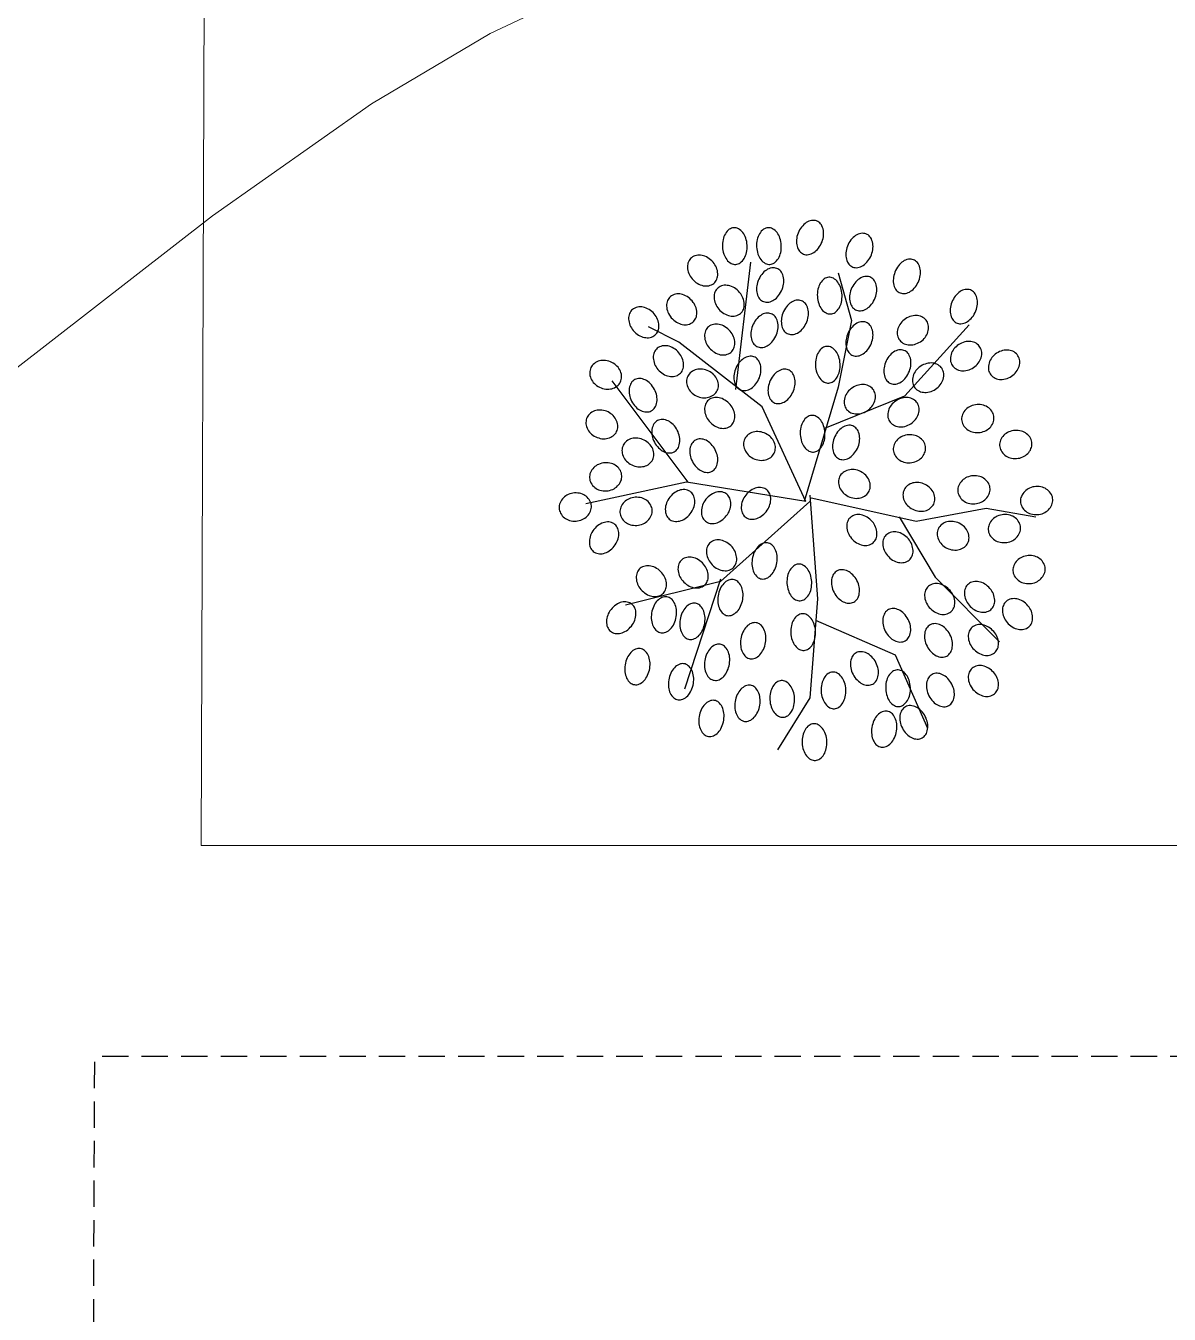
# Model space of a CAD drawing. Header units: inches. Extents: x 203 to 1065, y -1127 to 921.
# Drawn here: x 907.2 to 918.04, y 339.08 to 351.3 of the extents above; entities that cross this region are included whole.
import ezdxf

# ---------------------------------------------------------------- set-up
doc = ezdxf.new("R2010")
doc.units = ezdxf.units.IN
doc.header["$MEASUREMENT"] = 0
doc.linetypes.add('DASHED2', pattern=[0.375, 0.25, -0.125])
doc.layers.add('CURVAS', color=32, linetype='Continuous')
doc.layers.add('Vegetación', color=102, linetype='Continuous')
doc.layers.add('Limite terrenos', color=2, linetype='DASHED2', transparency=0.4)

# ---------------------------------------------------------------- blocks, each defined once
blk = doc.blocks.new('RB31')
for points in [[(-0.0332, 0.4465, 0.124565), (-0.0243, 0.4435, 0.105746), (-0.0134, 0.445, 0.086824), (-0.0035, 0.4507, 0.076963), (0.0051, 0.4604, 0.076963), (0.0103, 0.4721, 0.086824), (0.0113, 0.4835, 0.105746), (0.0081, 0.4941, 0.124565), (0.0016, 0.5009, 0.124565), (-0.0073, 0.5039, 0.105746), (-0.0182, 0.5024, 0.086824), (-0.0281, 0.4967, 0.076963), (-0.0366, 0.4871, 0.076963), (-0.0419, 0.4753, 0.086824), (-0.0429, 0.4639, 0.105746), (-0.0397, 0.4534, 0.124565)], [(-0.1644, 0.4265, 0.124565), (-0.1555, 0.4293, 0.105746), (-0.1475, 0.437, 0.086824), (-0.1428, 0.4474, 0.076963), (-0.1416, 0.4602, 0.076963), (-0.1443, 0.4728, 0.086824), (-0.1502, 0.4826, 0.105746), (-0.159, 0.4892, 0.124565), (-0.1682, 0.491, 0.124565), (-0.1772, 0.4882, 0.105746), (-0.1851, 0.4805, 0.086824), (-0.1898, 0.4701, 0.076963), (-0.191, 0.4573, 0.076963), (-0.1883, 0.4447, 0.086824), (-0.1825, 0.4349, 0.105746), (-0.1737, 0.4282, 0.124565)], [(-0.0961, 0.4265, 0.124565), (-0.0871, 0.4293, 0.105746), (-0.0792, 0.437, 0.086824), (-0.0745, 0.4474, 0.076963), (-0.0733, 0.4602, 0.076963), (-0.076, 0.4728, 0.086824), (-0.0818, 0.4826, 0.105746), (-0.0906, 0.4892, 0.124565), (-0.0999, 0.491, 0.124565), (-0.1088, 0.4882, 0.105746), (-0.1168, 0.4805, 0.086824), (-0.1215, 0.4701, 0.076963), (-0.1227, 0.4573, 0.076963), (-0.12, 0.4447, 0.086824), (-0.1141, 0.4349, 0.105746), (-0.1053, 0.4282, 0.124565)], [(0.0655, 0.4237, 0.124565), (0.0744, 0.4207, 0.105746), (0.0853, 0.4222, 0.086824), (0.0952, 0.4279, 0.076963), (0.1038, 0.4376, 0.076963), (0.109, 0.4494, 0.086824), (0.11, 0.4607, 0.105746), (0.1068, 0.4713, 0.124565), (0.1003, 0.4782, 0.124565), (0.0914, 0.4811, 0.105746), (0.0805, 0.4796, 0.086824), (0.0706, 0.4739, 0.076963), (0.0621, 0.4643, 0.076963), (0.0569, 0.4525, 0.086824), (0.0558, 0.4411, 0.105746), (0.059, 0.4306, 0.124565)], [(-0.2034, 0.3982, 0.124565), (-0.2004, 0.4072, 0.105746), (-0.2019, 0.4181, 0.086824), (-0.2076, 0.428, 0.076963), (-0.2173, 0.4365, 0.076963), (-0.229, 0.4417, 0.086824), (-0.2404, 0.4427, 0.105746), (-0.251, 0.4395, 0.124565), (-0.2578, 0.4331, 0.124565), (-0.2608, 0.4242, 0.105746), (-0.2593, 0.4132, 0.086824), (-0.2536, 0.4033, 0.076963), (-0.244, 0.3948, 0.076963), (-0.2322, 0.3896, 0.086824), (-0.2208, 0.3886, 0.105746), (-0.2103, 0.3918, 0.124565)], [(0.1604, 0.3781, 0.124565), (0.1693, 0.3752, 0.105746), (0.1802, 0.3767, 0.086824), (0.1901, 0.3824, 0.076963), (0.1987, 0.392, 0.076963), (0.2039, 0.4038, 0.086824), (0.2049, 0.4152, 0.105746), (0.2017, 0.4257, 0.124565), (0.1952, 0.4326, 0.124565), (0.1863, 0.4356, 0.105746), (0.1754, 0.4341, 0.086824), (0.1655, 0.4284, 0.076963), (0.157, 0.4187, 0.076963), (0.1518, 0.4069, 0.086824), (0.1507, 0.3956, 0.105746), (0.1539, 0.385, 0.124565)], [(-0.1129, 0.3629, 0.124565), (-0.104, 0.36, 0.105746), (-0.0931, 0.3615, 0.086824), (-0.0832, 0.3672, 0.076963), (-0.0747, 0.3768, 0.076963), (-0.0695, 0.3886, 0.086824), (-0.0684, 0.4, 0.105746), (-0.0717, 0.4105, 0.124565), (-0.0781, 0.4174, 0.124565), (-0.087, 0.4204, 0.105746), (-0.0979, 0.4189, 0.086824), (-0.1079, 0.4132, 0.076963), (-0.1164, 0.4035, 0.076963), (-0.1216, 0.3917, 0.086824), (-0.1226, 0.3804, 0.105746), (-0.1194, 0.3698, 0.124565)], [(-0.1503, 0.3451, 0.124565), (-0.1473, 0.354, 0.105746), (-0.1488, 0.3649, 0.086824), (-0.1545, 0.3748, 0.076963), (-0.1641, 0.3833, 0.076963), (-0.1759, 0.3885, 0.086824), (-0.1873, 0.3896, 0.105746), (-0.1978, 0.3864, 0.124565), (-0.2047, 0.3799, 0.124565), (-0.2077, 0.371, 0.105746), (-0.2062, 0.3601, 0.086824), (-0.2005, 0.3502, 0.076963), (-0.1908, 0.3416, 0.076963), (-0.1791, 0.3364, 0.086824), (-0.1677, 0.3354, 0.105746), (-0.1571, 0.3386, 0.124565)], [(0.0254, 0.3391, 0.124565), (0.0344, 0.342, 0.105746), (0.0423, 0.3496, 0.086824), (0.047, 0.36, 0.076963), (0.0482, 0.3728, 0.076963), (0.0455, 0.3854, 0.086824), (0.0396, 0.3952, 0.105746), (0.0308, 0.4019, 0.124565), (0.0216, 0.4037, 0.124565), (0.0126, 0.4008, 0.105746), (0.0047, 0.3932, 0.086824), (0, 0.3827, 0.076963), (-0.0012, 0.3699, 0.076963), (0.0015, 0.3573, 0.086824), (0.0074, 0.3475, 0.105746), (0.0162, 0.3409, 0.124565)], [(0.0731, 0.3478, 0.124565), (0.082, 0.3448, 0.105746), (0.0929, 0.3463, 0.086824), (0.1028, 0.352, 0.076963), (0.1113, 0.3616, 0.076963), (0.1166, 0.3734, 0.086824), (0.1176, 0.3848, 0.105746), (0.1144, 0.3953, 0.124565), (0.1079, 0.4022, 0.124565), (0.099, 0.4052, 0.105746), (0.0881, 0.4037, 0.086824), (0.0782, 0.398, 0.076963), (0.0696, 0.3883, 0.076963), (0.0644, 0.3766, 0.086824), (0.0634, 0.3652, 0.105746), (0.0666, 0.3546, 0.124565)], [(-0.2452, 0.3299, 0.124565), (-0.2422, 0.3388, 0.105746), (-0.2437, 0.3497, 0.086824), (-0.2494, 0.3596, 0.076963), (-0.259, 0.3682, 0.076963), (-0.2708, 0.3734, 0.086824), (-0.2822, 0.3744, 0.105746), (-0.2927, 0.3712, 0.124565), (-0.2996, 0.3647, 0.124565), (-0.3026, 0.3558, 0.105746), (-0.3011, 0.3449, 0.086824), (-0.2954, 0.335, 0.076963), (-0.2857, 0.3264, 0.076963), (-0.274, 0.3212, 0.086824), (-0.2626, 0.3202, 0.105746), (-0.252, 0.3234, 0.124565)], [(-0.0636, 0.306, 0.124565), (-0.0547, 0.303, 0.105746), (-0.0437, 0.3045, 0.086824), (-0.0338, 0.3102, 0.076963), (-0.0253, 0.3198, 0.076963), (-0.0201, 0.3316, 0.086824), (-0.0191, 0.343, 0.105746), (-0.0223, 0.3536, 0.124565), (-0.0287, 0.3604, 0.124565), (-0.0377, 0.3634, 0.105746), (-0.0486, 0.3619, 0.086824), (-0.0585, 0.3562, 0.076963), (-0.067, 0.3465, 0.076963), (-0.0722, 0.3348, 0.086824), (-0.0732, 0.3234, 0.105746), (-0.07, 0.3128, 0.124565)], [(0.2743, 0.325, 0.124565), (0.2832, 0.322, 0.105746), (0.2941, 0.3235, 0.086824), (0.304, 0.3292, 0.076963), (0.3126, 0.3388, 0.076963), (0.3178, 0.3506, 0.086824), (0.3188, 0.362, 0.105746), (0.3156, 0.3725, 0.124565), (0.3091, 0.3794, 0.124565), (0.3002, 0.3824, 0.105746), (0.2893, 0.3809, 0.086824), (0.2794, 0.3752, 0.076963), (0.2708, 0.3655, 0.076963), (0.2656, 0.3538, 0.086824), (0.2646, 0.3424, 0.105746), (0.2678, 0.3318, 0.124565)], [(-0.3211, 0.3071, 0.124565), (-0.3181, 0.316, 0.105746), (-0.3196, 0.3269, 0.086824), (-0.3253, 0.3368, 0.076963), (-0.335, 0.3454, 0.076963), (-0.3467, 0.3506, 0.086824), (-0.3581, 0.3516, 0.105746), (-0.3687, 0.3484, 0.124565), (-0.3755, 0.3419, 0.124565), (-0.3785, 0.333, 0.105746), (-0.377, 0.3221, 0.086824), (-0.3713, 0.3122, 0.076963), (-0.3617, 0.3037, 0.076963), (-0.3499, 0.2985, 0.086824), (-0.3385, 0.2974, 0.105746), (-0.3279, 0.3006, 0.124565)], [(-0.1243, 0.2832, 0.124565), (-0.1154, 0.2802, 0.105746), (-0.1045, 0.2817, 0.086824), (-0.0946, 0.2874, 0.076963), (-0.0861, 0.2971, 0.076963), (-0.0809, 0.3088, 0.086824), (-0.0798, 0.3202, 0.105746), (-0.083, 0.3308, 0.124565), (-0.0895, 0.3376, 0.124565), (-0.0984, 0.3406, 0.105746), (-0.1093, 0.3391, 0.086824), (-0.1192, 0.3334, 0.076963), (-0.1278, 0.3238, 0.076963), (-0.133, 0.312, 0.086824), (-0.134, 0.3006, 0.105746), (-0.1308, 0.29, 0.124565)], [(-0.1692, 0.2767, 0.124565), (-0.1663, 0.2856, 0.105746), (-0.1678, 0.2965, 0.086824), (-0.1735, 0.3065, 0.076963), (-0.1831, 0.315, 0.076963), (-0.1949, 0.3202, 0.086824), (-0.2063, 0.3212, 0.105746), (-0.2168, 0.318, 0.124565), (-0.2237, 0.3116, 0.124565), (-0.2267, 0.3026, 0.105746), (-0.2251, 0.2917, 0.086824), (-0.2195, 0.2818, 0.076963), (-0.2098, 0.2733, 0.076963), (-0.198, 0.2681, 0.086824), (-0.1867, 0.2671, 0.105746), (-0.1761, 0.2703, 0.124565)], [(0.0655, 0.268, 0.124565), (0.0744, 0.265, 0.105746), (0.0853, 0.2665, 0.086824), (0.0952, 0.2722, 0.076963), (0.1038, 0.2819, 0.076963), (0.109, 0.2936, 0.086824), (0.11, 0.305, 0.105746), (0.1068, 0.3156, 0.124565), (0.1003, 0.3224, 0.124565), (0.0914, 0.3254, 0.105746), (0.0805, 0.3239, 0.086824), (0.0706, 0.3182, 0.076963), (0.0621, 0.3086, 0.076963), (0.0569, 0.2968, 0.086824), (0.0558, 0.2854, 0.105746), (0.059, 0.2749, 0.124565)], [(0.1598, 0.2988, 0.124565), (0.1653, 0.2911, 0.105746), (0.175, 0.2859, 0.086824), (0.1864, 0.2847, 0.076963), (0.1989, 0.2875, 0.076963), (0.2101, 0.2939, 0.086824), (0.2176, 0.3026, 0.105746), (0.2212, 0.313, 0.124565), (0.22, 0.3223, 0.124565), (0.2146, 0.33, 0.105746), (0.2048, 0.3352, 0.086824), (0.1935, 0.3364, 0.076963), (0.1809, 0.3336, 0.076963), (0.1698, 0.3271, 0.086824), (0.1623, 0.3185, 0.105746), (0.1586, 0.3081, 0.124565)], [(-0.2717, 0.2387, 0.124565), (-0.2688, 0.2476, 0.105746), (-0.2703, 0.2586, 0.086824), (-0.276, 0.2685, 0.076963), (-0.2856, 0.277, 0.076963), (-0.2974, 0.2822, 0.086824), (-0.3088, 0.2832, 0.105746), (-0.3193, 0.28, 0.124565), (-0.3262, 0.2736, 0.124565), (-0.3292, 0.2647, 0.105746), (-0.3276, 0.2537, 0.086824), (-0.322, 0.2438, 0.076963), (-0.3123, 0.2353, 0.076963), (-0.3005, 0.2301, 0.086824), (-0.2891, 0.2291, 0.105746), (-0.2786, 0.2323, 0.124565)], [(0.0216, 0.2176, 0.124565), (0.0306, 0.2204, 0.105746), (0.0385, 0.2281, 0.086824), (0.0432, 0.2385, 0.076963), (0.0444, 0.2513, 0.076963), (0.0417, 0.2639, 0.086824), (0.0358, 0.2737, 0.105746), (0.027, 0.2803, 0.124565), (0.0178, 0.2821, 0.124565), (0.0088, 0.2793, 0.105746), (0.0009, 0.2716, 0.086824), (-0.0038, 0.2612, 0.076963), (-0.005, 0.2484, 0.076963), (-0.0023, 0.2358, 0.086824), (0.0036, 0.226, 0.105746), (0.0124, 0.2193, 0.124565)], [(0.1414, 0.2186, 0.124565), (0.1503, 0.2156, 0.105746), (0.1612, 0.2171, 0.086824), (0.1712, 0.2228, 0.076963), (0.1797, 0.2325, 0.076963), (0.1849, 0.2443, 0.086824), (0.1859, 0.2556, 0.105746), (0.1827, 0.2662, 0.124565), (0.1763, 0.2731, 0.124565), (0.1673, 0.276, 0.105746), (0.1564, 0.2745, 0.086824), (0.1465, 0.2688, 0.076963), (0.138, 0.2592, 0.076963), (0.1328, 0.2474, 0.086824), (0.1318, 0.236, 0.105746), (0.135, 0.2255, 0.124565)], [(0.2661, 0.2532, 0.124565), (0.2716, 0.2455, 0.105746), (0.2813, 0.2403, 0.086824), (0.2927, 0.2391, 0.076963), (0.3052, 0.2419, 0.076963), (0.3164, 0.2484, 0.086824), (0.3239, 0.257, 0.105746), (0.3275, 0.2674, 0.124565), (0.3263, 0.2767, 0.124565), (0.3208, 0.2844, 0.105746), (0.3111, 0.2896, 0.086824), (0.2998, 0.2908, 0.076963), (0.2872, 0.288, 0.076963), (0.2761, 0.2815, 0.086824), (0.2686, 0.2729, 0.105746), (0.2649, 0.2625, 0.124565)], [(0.342, 0.238, 0.124565), (0.3475, 0.2303, 0.105746), (0.3572, 0.2251, 0.086824), (0.3686, 0.2239, 0.076963), (0.3812, 0.2267, 0.076963), (0.3923, 0.2332, 0.086824), (0.3998, 0.2418, 0.105746), (0.4034, 0.2522, 0.124565), (0.4022, 0.2615, 0.124565), (0.3968, 0.2692, 0.105746), (0.387, 0.2744, 0.086824), (0.3757, 0.2756, 0.076963), (0.3631, 0.2728, 0.076963), (0.352, 0.2663, 0.086824), (0.3445, 0.2577, 0.105746), (0.3409, 0.2473, 0.124565)], [(-0.3932, 0.2239, 0.124565), (-0.3931, 0.2333, 0.105746), (-0.3979, 0.2432, 0.086824), (-0.4064, 0.2509, 0.076963), (-0.4182, 0.256, 0.076963), (-0.431, 0.2573, 0.086824), (-0.4422, 0.2548, 0.105746), (-0.4512, 0.2485, 0.124565), (-0.4557, 0.2402, 0.124565), (-0.4558, 0.2308, 0.105746), (-0.451, 0.2209, 0.086824), (-0.4425, 0.2132, 0.076963), (-0.4307, 0.2081, 0.076963), (-0.4179, 0.2068, 0.086824), (-0.4068, 0.2094, 0.105746), (-0.3977, 0.2157, 0.124565)], [(-0.1585, 0.2072, 0.124565), (-0.1496, 0.2043, 0.105746), (-0.1387, 0.2058, 0.086824), (-0.1287, 0.2114, 0.076963), (-0.1202, 0.2211, 0.076963), (-0.115, 0.2329, 0.086824), (-0.114, 0.2443, 0.105746), (-0.1172, 0.2548, 0.124565), (-0.1236, 0.2617, 0.124565), (-0.1326, 0.2646, 0.105746), (-0.1435, 0.2631, 0.086824), (-0.1534, 0.2574, 0.076963), (-0.1619, 0.2478, 0.076963), (-0.1671, 0.236, 0.086824), (-0.1681, 0.2246, 0.105746), (-0.1649, 0.2141, 0.124565)], [(0.1902, 0.2152, 0.124565), (0.1957, 0.2075, 0.105746), (0.2054, 0.2023, 0.086824), (0.2167, 0.2011, 0.076963), (0.2293, 0.2039, 0.076963), (0.2404, 0.2104, 0.086824), (0.248, 0.219, 0.105746), (0.2516, 0.2294, 0.124565), (0.2504, 0.2387, 0.124565), (0.2449, 0.2464, 0.105746), (0.2352, 0.2516, 0.086824), (0.2238, 0.2528, 0.076963), (0.2113, 0.25, 0.076963), (0.2001, 0.2436, 0.086824), (0.1926, 0.2349, 0.105746), (0.189, 0.2245, 0.124565)], [(-0.1996, 0.2087, 0.124565), (-0.1995, 0.2181, 0.105746), (-0.2043, 0.228, 0.086824), (-0.2128, 0.2357, 0.076963), (-0.2246, 0.2408, 0.076963), (-0.2374, 0.2421, 0.086824), (-0.2485, 0.2396, 0.105746), (-0.2576, 0.2333, 0.124565), (-0.2621, 0.225, 0.124565), (-0.2622, 0.2156, 0.105746), (-0.2574, 0.2057, 0.086824), (-0.2489, 0.198, 0.076963), (-0.2371, 0.1929, 0.076963), (-0.2243, 0.1916, 0.086824), (-0.2132, 0.1942, 0.105746), (-0.2041, 0.2005, 0.124565)], [(-0.0902, 0.1844, 0.124565), (-0.0812, 0.1815, 0.105746), (-0.0703, 0.183, 0.086824), (-0.0604, 0.1887, 0.076963), (-0.0519, 0.1983, 0.076963), (-0.0467, 0.2101, 0.086824), (-0.0457, 0.2215, 0.105746), (-0.0489, 0.232, 0.124565), (-0.0553, 0.2389, 0.124565), (-0.0642, 0.2419, 0.105746), (-0.0752, 0.2403, 0.086824), (-0.0851, 0.2347, 0.076963), (-0.0936, 0.225, 0.076963), (-0.0988, 0.2132, 0.086824), (-0.0998, 0.2018, 0.105746), (-0.0966, 0.1913, 0.124565)], [(-0.3292, 0.171, 0.124565), (-0.3236, 0.1786, 0.105746), (-0.3217, 0.1895, 0.086824), (-0.324, 0.2007, 0.076963), (-0.3306, 0.2117, 0.076963), (-0.3402, 0.2203, 0.086824), (-0.3507, 0.2248, 0.105746), (-0.3617, 0.225, 0.124565), (-0.3702, 0.221, 0.124565), (-0.3758, 0.2135, 0.105746), (-0.3778, 0.2026, 0.086824), (-0.3754, 0.1914, 0.076963), (-0.3689, 0.1803, 0.076963), (-0.3593, 0.1717, 0.086824), (-0.3488, 0.1673, 0.105746), (-0.3377, 0.167, 0.124565)], [(0.0535, 0.1772, 0.124565), (0.059, 0.1696, 0.105746), (0.0687, 0.1644, 0.086824), (0.0801, 0.1631, 0.076963), (0.0926, 0.1659, 0.076963), (0.1038, 0.1724, 0.086824), (0.1113, 0.181, 0.105746), (0.1149, 0.1914, 0.124565), (0.1137, 0.2008, 0.124565), (0.1083, 0.2084, 0.105746), (0.0985, 0.2136, 0.086824), (0.0872, 0.2148, 0.076963), (0.0746, 0.212, 0.076963), (0.0635, 0.2056, 0.086824), (0.056, 0.197, 0.105746), (0.0524, 0.1865, 0.124565)], [(-0.1692, 0.1476, 0.124565), (-0.1663, 0.1565, 0.105746), (-0.1678, 0.1674, 0.086824), (-0.1735, 0.1773, 0.076963), (-0.1831, 0.1858, 0.076963), (-0.1949, 0.191, 0.086824), (-0.2063, 0.1921, 0.105746), (-0.2168, 0.1889, 0.124565), (-0.2237, 0.1824, 0.124565), (-0.2267, 0.1735, 0.105746), (-0.2251, 0.1626, 0.086824), (-0.2195, 0.1527, 0.076963), (-0.2098, 0.1441, 0.076963), (-0.198, 0.1389, 0.086824), (-0.1867, 0.1379, 0.105746), (-0.1761, 0.1411, 0.124565)], [(0.1408, 0.1544, 0.124565), (0.1463, 0.1468, 0.105746), (0.156, 0.1416, 0.086824), (0.1674, 0.1403, 0.076963), (0.18, 0.1431, 0.076963), (0.1911, 0.1496, 0.086824), (0.1986, 0.1582, 0.105746), (0.2022, 0.1686, 0.124565), (0.201, 0.178, 0.124565), (0.1956, 0.1856, 0.105746), (0.1858, 0.1908, 0.086824), (0.1745, 0.1921, 0.076963), (0.1619, 0.1893, 0.076963), (0.1508, 0.1828, 0.086824), (0.1433, 0.1742, 0.105746), (0.1397, 0.1638, 0.124565)], [(-0.4008, 0.1365, 0.124565), (-0.4007, 0.146, 0.105746), (-0.4055, 0.1559, 0.086824), (-0.414, 0.1636, 0.076963), (-0.4258, 0.1687, 0.076963), (-0.4386, 0.17, 0.086824), (-0.4497, 0.1674, 0.105746), (-0.4588, 0.1611, 0.124565), (-0.4633, 0.1529, 0.124565), (-0.4634, 0.1435, 0.105746), (-0.4586, 0.1335, 0.086824), (-0.4501, 0.1259, 0.076963), (-0.4383, 0.1208, 0.076963), (-0.4255, 0.1194, 0.086824), (-0.4144, 0.122, 0.105746), (-0.4053, 0.1283, 0.124565)], [(-0.0088, 0.096, 0.124565), (0.0002, 0.0989, 0.105746), (0.0081, 0.1065, 0.086824), (0.0128, 0.1169, 0.076963), (0.014, 0.1298, 0.076963), (0.0113, 0.1423, 0.086824), (0.0055, 0.1522, 0.105746), (-0.0033, 0.1588, 0.124565), (-0.0126, 0.1606, 0.124565), (-0.0215, 0.1577, 0.105746), (-0.0295, 0.1501, 0.086824), (-0.0342, 0.1397, 0.076963), (-0.0354, 0.1269, 0.076963), (-0.0327, 0.1143, 0.086824), (-0.0268, 0.1045, 0.105746), (-0.018, 0.0978, 0.124565)], [(0.2873, 0.1531, 0.124565), (0.2902, 0.1441, 0.105746), (0.2978, 0.1362, 0.086824), (0.3082, 0.1315, 0.076963), (0.3211, 0.1303, 0.076963), (0.3336, 0.133, 0.086824), (0.3435, 0.1388, 0.105746), (0.3501, 0.1476, 0.124565), (0.3519, 0.1569, 0.124565), (0.349, 0.1658, 0.105746), (0.3414, 0.1738, 0.086824), (0.331, 0.1785, 0.076963), (0.3182, 0.1797, 0.076963), (0.3056, 0.177, 0.086824), (0.2958, 0.1711, 0.105746), (0.2891, 0.1623, 0.124565)], [(-0.2837, 0.0989, 0.124565), (-0.2781, 0.1064, 0.105746), (-0.2761, 0.1173, 0.086824), (-0.2785, 0.1285, 0.076963), (-0.285, 0.1396, 0.076963), (-0.2946, 0.1482, 0.086824), (-0.3051, 0.1526, 0.105746), (-0.3162, 0.1529, 0.124565), (-0.3247, 0.1489, 0.124565), (-0.3303, 0.1413, 0.105746), (-0.3322, 0.1304, 0.086824), (-0.3299, 0.1192, 0.076963), (-0.3233, 0.1082, 0.076963), (-0.3137, 0.0996, 0.086824), (-0.3032, 0.0951, 0.105746), (-0.2922, 0.0949, 0.124565)], [(0.0389, 0.0857, 0.124565), (0.0478, 0.0827, 0.105746), (0.0588, 0.0842, 0.086824), (0.0687, 0.0899, 0.076963), (0.0772, 0.0996, 0.076963), (0.0824, 0.1113, 0.086824), (0.0834, 0.1227, 0.105746), (0.0802, 0.1333, 0.124565), (0.0738, 0.1401, 0.124565), (0.0648, 0.1431, 0.105746), (0.0539, 0.1416, 0.086824), (0.044, 0.1359, 0.076963), (0.0355, 0.1263, 0.076963), (0.0303, 0.1145, 0.086824), (0.0293, 0.1031, 0.105746), (0.0325, 0.0925, 0.124565)], [(-0.3287, 0.0872, 0.124565), (-0.3286, 0.0966, 0.105746), (-0.3334, 0.1065, 0.086824), (-0.3419, 0.1142, 0.076963), (-0.3537, 0.1193, 0.076963), (-0.3665, 0.1206, 0.086824), (-0.3776, 0.1181, 0.105746), (-0.3867, 0.1117, 0.124565), (-0.3912, 0.1035, 0.124565), (-0.3913, 0.0941, 0.105746), (-0.3865, 0.0842, 0.086824), (-0.378, 0.0765, 0.076963), (-0.3662, 0.0714, 0.076963), (-0.3534, 0.0701, 0.086824), (-0.3422, 0.0726, 0.105746), (-0.3332, 0.0789, 0.124565)], [(-0.2077, 0.0647, 0.124565), (-0.2022, 0.0723, 0.105746), (-0.2002, 0.0831, 0.086824), (-0.2026, 0.0943, 0.076963), (-0.2091, 0.1054, 0.076963), (-0.2187, 0.114, 0.086824), (-0.2292, 0.1185, 0.105746), (-0.2402, 0.1187, 0.124565), (-0.2487, 0.1147, 0.124565), (-0.2543, 0.1071, 0.105746), (-0.2563, 0.0962, 0.086824), (-0.2539, 0.0851, 0.076963), (-0.2474, 0.074, 0.076963), (-0.2378, 0.0654, 0.086824), (-0.2273, 0.0609, 0.105746), (-0.2163, 0.0607, 0.124565)], [(-0.0857, 0.0986, 0.124565), (-0.0856, 0.108, 0.105746), (-0.0904, 0.1179, 0.086824), (-0.0989, 0.1256, 0.076963), (-0.1107, 0.1307, 0.076963), (-0.1235, 0.132, 0.086824), (-0.1347, 0.1294, 0.105746), (-0.1437, 0.1231, 0.124565), (-0.1482, 0.1149, 0.124565), (-0.1483, 0.1055, 0.105746), (-0.1435, 0.0956, 0.086824), (-0.135, 0.0879, 0.076963), (-0.1232, 0.0828, 0.076963), (-0.1104, 0.0815, 0.086824), (-0.0993, 0.084, 0.105746), (-0.0902, 0.0903, 0.124565)], [(0.1507, 0.0999, 0.124565), (0.1535, 0.0909, 0.105746), (0.1612, 0.083, 0.086824), (0.1716, 0.0783, 0.076963), (0.1844, 0.0771, 0.076963), (0.197, 0.0798, 0.086824), (0.2068, 0.0857, 0.105746), (0.2134, 0.0945, 0.124565), (0.2152, 0.1037, 0.124565), (0.2124, 0.1127, 0.105746), (0.2047, 0.1206, 0.086824), (0.1943, 0.1253, 0.076963), (0.1815, 0.1265, 0.076963), (0.1689, 0.1238, 0.086824), (0.1591, 0.1179, 0.105746), (0.1524, 0.1091, 0.124565)], [(0.3633, 0.1075, 0.124565), (0.3661, 0.0985, 0.105746), (0.3737, 0.0906, 0.086824), (0.3842, 0.0859, 0.076963), (0.397, 0.0847, 0.076963), (0.4096, 0.0874, 0.086824), (0.4194, 0.0933, 0.105746), (0.426, 0.1021, 0.124565), (0.4278, 0.1113, 0.124565), (0.425, 0.1203, 0.105746), (0.4173, 0.1282, 0.086824), (0.4069, 0.1329, 0.076963), (0.3941, 0.1341, 0.076963), (0.3815, 0.1314, 0.086824), (0.3717, 0.1255, 0.105746), (0.365, 0.1167, 0.124565)], [(-0.3922, 0.0543, 0.124565), (-0.395, 0.0633, 0.105746), (-0.4027, 0.0712, 0.086824), (-0.4131, 0.0759, 0.076963), (-0.4259, 0.0771, 0.076963), (-0.4385, 0.0744, 0.086824), (-0.4483, 0.0686, 0.105746), (-0.455, 0.0598, 0.124565), (-0.4567, 0.0505, 0.124565), (-0.4539, 0.0416, 0.105746), (-0.4462, 0.0336, 0.086824), (-0.4358, 0.0289, 0.076963), (-0.423, 0.0277, 0.076963), (-0.4104, 0.0304, 0.086824), (-0.4006, 0.0363, 0.105746), (-0.394, 0.0451, 0.124565)], [(0.0416, 0.0481, 0.124565), (0.0415, 0.0387, 0.105746), (0.0463, 0.0287, 0.086824), (0.0548, 0.0211, 0.076963), (0.0666, 0.0159, 0.076963), (0.0794, 0.0146, 0.086824), (0.0906, 0.0172, 0.105746), (0.0996, 0.0235, 0.124565), (0.1041, 0.0317, 0.124565), (0.1042, 0.0411, 0.105746), (0.0994, 0.0511, 0.086824), (0.0909, 0.0587, 0.076963), (0.0791, 0.0639, 0.076963), (0.0663, 0.0652, 0.086824), (0.0552, 0.0626, 0.105746), (0.0461, 0.0563, 0.124565)], [(0.2797, 0.0277, 0.124565), (0.2826, 0.0188, 0.105746), (0.2902, 0.0108, 0.086824), (0.3007, 0.0061, 0.076963), (0.3135, 0.0049, 0.076963), (0.3261, 0.0076, 0.086824), (0.3359, 0.0135, 0.105746), (0.3425, 0.0223, 0.124565), (0.3443, 0.0315, 0.124565), (0.3414, 0.0405, 0.105746), (0.3338, 0.0485, 0.086824), (0.3234, 0.0531, 0.076963), (0.3106, 0.0544, 0.076963), (0.298, 0.0516, 0.086824), (0.2882, 0.0458, 0.105746), (0.2815, 0.037, 0.124565)], [(-0.4529, 0.0012, 0.124565), (-0.4558, 0.0101, 0.105746), (-0.4634, 0.0181, 0.086824), (-0.4738, 0.0228, 0.076963), (-0.4866, 0.024, 0.076963), (-0.4992, 0.0213, 0.086824), (-0.509, 0.0154, 0.105746), (-0.5157, 0.0066, 0.124565), (-0.5175, -0.0026, 0.124565), (-0.5146, -0.0116, 0.105746), (-0.507, -0.0196, 0.086824), (-0.4966, -0.0242, 0.076963), (-0.4837, -0.0255, 0.076963), (-0.4712, -0.0228, 0.086824), (-0.4613, -0.0169, 0.105746), (-0.4547, -0.0081, 0.124565)], [(-0.2507, 0.0224, 0.124565), (-0.2583, 0.028, 0.105746), (-0.2692, 0.0299, 0.086824), (-0.2804, 0.0276, 0.076963), (-0.2914, 0.0211, 0.076963), (-0.3, 0.0115, 0.086824), (-0.3045, 0.0009, 0.105746), (-0.3047, -0.0101, 0.124565), (-0.3007, -0.0186, 0.124565), (-0.2932, -0.0242, 0.105746), (-0.2823, -0.0261, 0.086824), (-0.2711, -0.0238, 0.076963), (-0.26, -0.0172, 0.076963), (-0.2514, -0.0076, 0.086824), (-0.247, 0.0029, 0.105746), (-0.2467, 0.0139, 0.124565)], [(-0.1786, 0.0186, 0.124565), (-0.1862, 0.0242, 0.105746), (-0.197, 0.0261, 0.086824), (-0.2082, 0.0238, 0.076963), (-0.2193, 0.0173, 0.076963), (-0.2279, 0.0077, 0.086824), (-0.2324, -0.0028, 0.105746), (-0.2326, -0.0139, 0.124565), (-0.2286, -0.0224, 0.124565), (-0.221, -0.028, 0.105746), (-0.2102, -0.0299, 0.086824), (-0.199, -0.0276, 0.076963), (-0.1879, -0.021, 0.076963), (-0.1793, -0.0114, 0.086824), (-0.1748, -0.0009, 0.105746), (-0.1746, 0.0101, 0.124565)], [(-0.0989, 0.0262, 0.124565), (-0.1065, 0.0318, 0.105746), (-0.1173, 0.0337, 0.086824), (-0.1285, 0.0314, 0.076963), (-0.1396, 0.0249, 0.076963), (-0.1482, 0.0153, 0.086824), (-0.1527, 0.0047, 0.105746), (-0.1529, -0.0063, 0.124565), (-0.1489, -0.0148, 0.124565), (-0.1413, -0.0204, 0.105746), (-0.1305, -0.0223, 0.086824), (-0.1193, -0.02, 0.076963), (-0.1082, -0.0134, 0.076963), (-0.0996, -0.0038, 0.086824), (-0.0951, 0.0067, 0.105746), (-0.0949, 0.0177, 0.124565)], [(0.1707, 0.0253, 0.124565), (0.1706, 0.0159, 0.105746), (0.1754, 0.0059, 0.086824), (0.1839, -0.0017, 0.076963), (0.1957, -0.0068, 0.076963), (0.2085, -0.0082, 0.086824), (0.2196, -0.0056, 0.105746), (0.2287, 0.0007, 0.124565), (0.2332, 0.0089, 0.124565), (0.2333, 0.0184, 0.105746), (0.2285, 0.0283, 0.086824), (0.22, 0.0359, 0.076963), (0.2082, 0.0411, 0.076963), (0.1954, 0.0424, 0.086824), (0.1842, 0.0398, 0.105746), (0.1752, 0.0335, 0.124565)], [(0.405, 0.0087, 0.124565), (0.4079, -0.0002, 0.105746), (0.4155, -0.0082, 0.086824), (0.4259, -0.0129, 0.076963), (0.4387, -0.0141, 0.076963), (0.4513, -0.0114, 0.086824), (0.4611, -0.0055, 0.105746), (0.4678, 0.0033, 0.124565), (0.4696, 0.0125, 0.124565), (0.4667, 0.0215, 0.105746), (0.4591, 0.0295, 0.086824), (0.4487, 0.0341, 0.076963), (0.4358, 0.0354, 0.076963), (0.4233, 0.0327, 0.086824), (0.4134, 0.0268, 0.105746), (0.4068, 0.018, 0.124565)], [(-0.3314, -0.0064, 0.124565), (-0.3343, 0.0025, 0.105746), (-0.3419, 0.0105, 0.086824), (-0.3524, 0.0152, 0.076963), (-0.3652, 0.0164, 0.076963), (-0.3778, 0.0137, 0.086824), (-0.3876, 0.0078, 0.105746), (-0.3942, -0.001, 0.124565), (-0.396, -0.0102, 0.124565), (-0.3931, -0.0192, 0.105746), (-0.3855, -0.0272, 0.086824), (-0.3751, -0.0318, 0.076963), (-0.3623, -0.0331, 0.076963), (-0.3497, -0.0303, 0.086824), (-0.3399, -0.0245, 0.105746), (-0.3332, -0.0157, 0.124565)], [(0.0606, -0.0237, 0.124565), (0.0576, -0.0326, 0.105746), (0.0591, -0.0436, 0.086824), (0.0648, -0.0535, 0.076963), (0.0745, -0.062, 0.076963), (0.0862, -0.0672, 0.086824), (0.0976, -0.0682, 0.105746), (0.1082, -0.065, 0.124565), (0.115, -0.0586, 0.124565), (0.118, -0.0497, 0.105746), (0.1165, -0.0387, 0.086824), (0.1108, -0.0288, 0.076963), (0.1012, -0.0203, 0.076963), (0.0894, -0.0151, 0.086824), (0.078, -0.0141, 0.105746), (0.0675, -0.0173, 0.124565)], [(0.3405, -0.0406, 0.124565), (0.3433, -0.0496, 0.105746), (0.351, -0.0575, 0.086824), (0.3614, -0.0622, 0.076963), (0.3742, -0.0634, 0.076963), (0.3868, -0.0607, 0.086824), (0.3966, -0.0549, 0.105746), (0.4033, -0.0461, 0.124565), (0.405, -0.0368, 0.124565), (0.4022, -0.0279, 0.105746), (0.3945, -0.0199, 0.086824), (0.3841, -0.0152, 0.076963), (0.3713, -0.014, 0.076963), (0.3587, -0.0167, 0.086824), (0.3489, -0.0226, 0.105746), (0.3423, -0.0314, 0.124565)], [(-0.4026, -0.0346, 0.124565), (-0.4102, -0.029, 0.105746), (-0.421, -0.027, 0.086824), (-0.4322, -0.0294, 0.076963), (-0.4433, -0.0359, 0.076963), (-0.4519, -0.0455, 0.086824), (-0.4564, -0.056, 0.105746), (-0.4566, -0.0671, 0.124565), (-0.4526, -0.0756, 0.124565), (-0.445, -0.0811, 0.105746), (-0.4342, -0.0831, 0.086824), (-0.423, -0.0807, 0.076963), (-0.4119, -0.0742, 0.076963), (-0.4033, -0.0646, 0.086824), (-0.3988, -0.0541, 0.105746), (-0.3986, -0.0431, 0.124565)], [(0.1327, -0.0541, 0.124565), (0.1297, -0.063, 0.105746), (0.1313, -0.074, 0.086824), (0.1369, -0.0839, 0.076963), (0.1466, -0.0924, 0.076963), (0.1584, -0.0976, 0.086824), (0.1698, -0.0986, 0.105746), (0.1803, -0.0954, 0.124565), (0.1872, -0.089, 0.124565), (0.1901, -0.08, 0.105746), (0.1886, -0.0691, 0.086824), (0.1829, -0.0592, 0.076963), (0.1733, -0.0507, 0.076963), (0.1615, -0.0455, 0.086824), (0.1501, -0.0445, 0.105746), (0.1396, -0.0477, 0.124565)], [(0.239, -0.0431, 0.124565), (0.2389, -0.0525, 0.105746), (0.2437, -0.0624, 0.086824), (0.2522, -0.0701, 0.076963), (0.264, -0.0752, 0.076963), (0.2768, -0.0765, 0.086824), (0.288, -0.074, 0.105746), (0.297, -0.0677, 0.124565), (0.3015, -0.0594, 0.124565), (0.3016, -0.05, 0.105746), (0.2968, -0.0401, 0.086824), (0.2883, -0.0324, 0.076963), (0.2765, -0.0273, 0.076963), (0.2637, -0.026, 0.086824), (0.2526, -0.0285, 0.105746), (0.2435, -0.0349, 0.124565)], [(-0.1654, -0.1031, 0.124565), (-0.1625, -0.0942, 0.105746), (-0.164, -0.0833, 0.086824), (-0.1697, -0.0734, 0.076963), (-0.1793, -0.0648, 0.076963), (-0.1911, -0.0596, 0.086824), (-0.2025, -0.0586, 0.105746), (-0.213, -0.0618, 0.124565), (-0.2199, -0.0683, 0.124565), (-0.2229, -0.0772, 0.105746), (-0.2214, -0.0881, 0.086824), (-0.2157, -0.098, 0.076963), (-0.206, -0.1065, 0.076963), (-0.1942, -0.1117, 0.086824), (-0.1829, -0.1128, 0.105746), (-0.1723, -0.1095, 0.124565)], [(-0.0986, -0.0644, 0.124565), (-0.108, -0.0643, 0.105746), (-0.1179, -0.0691, 0.086824), (-0.1256, -0.0776, 0.076963), (-0.1307, -0.0894, 0.076963), (-0.132, -0.1022, 0.086824), (-0.1294, -0.1133, 0.105746), (-0.1231, -0.1224, 0.124565), (-0.1149, -0.1269, 0.124565), (-0.1055, -0.127, 0.105746), (-0.0956, -0.1222, 0.086824), (-0.0879, -0.1137, 0.076963), (-0.0828, -0.1019, 0.076963), (-0.0815, -0.0891, 0.086824), (-0.084, -0.0779, 0.105746), (-0.0903, -0.0689, 0.124565)], [(-0.2224, -0.1335, 0.124565), (-0.2194, -0.1246, 0.105746), (-0.2209, -0.1136, 0.086824), (-0.2266, -0.1037, 0.076963), (-0.2363, -0.0952, 0.076963), (-0.248, -0.09, 0.086824), (-0.2594, -0.089, 0.105746), (-0.27, -0.0922, 0.124565), (-0.2768, -0.0986, 0.124565), (-0.2798, -0.1076, 0.105746), (-0.2783, -0.1185, 0.086824), (-0.2726, -0.1284, 0.076963), (-0.263, -0.1369, 0.076963), (-0.2512, -0.1421, 0.086824), (-0.2398, -0.1431, 0.105746), (-0.2292, -0.1399, 0.124565)], [(0.3898, -0.1128, 0.124565), (0.3927, -0.1218, 0.105746), (0.4003, -0.1297, 0.086824), (0.4107, -0.1344, 0.076963), (0.4236, -0.1356, 0.076963), (0.4361, -0.1329, 0.086824), (0.446, -0.127, 0.105746), (0.4526, -0.1182, 0.124565), (0.4544, -0.109, 0.124565), (0.4515, -0.1, 0.105746), (0.4439, -0.0921, 0.086824), (0.4335, -0.0874, 0.076963), (0.4207, -0.0862, 0.076963), (0.4081, -0.0889, 0.086824), (0.3983, -0.0948, 0.105746), (0.3916, -0.1036, 0.124565)], [(-0.3059, -0.1487, 0.124565), (-0.3029, -0.1398, 0.105746), (-0.3044, -0.1288, 0.086824), (-0.3101, -0.1189, 0.076963), (-0.3198, -0.1104, 0.076963), (-0.3315, -0.1052, 0.086824), (-0.3429, -0.1042, 0.105746), (-0.3535, -0.1074, 0.124565), (-0.3603, -0.1138, 0.124565), (-0.3633, -0.1228, 0.105746), (-0.3618, -0.1337, 0.086824), (-0.3561, -0.1436, 0.076963), (-0.3465, -0.1521, 0.076963), (-0.3347, -0.1573, 0.086824), (-0.3233, -0.1583, 0.105746), (-0.3128, -0.1551, 0.124565)], [(-0.0391, -0.1013, 0.124565), (-0.0481, -0.1042, 0.105746), (-0.0561, -0.1118, 0.086824), (-0.0607, -0.1222, 0.076963), (-0.0619, -0.1351, 0.076963), (-0.0592, -0.1476, 0.086824), (-0.0534, -0.1574, 0.105746), (-0.0446, -0.1641, 0.124565), (-0.0353, -0.1659, 0.124565), (-0.0264, -0.163, 0.105746), (-0.0184, -0.1554, 0.086824), (-0.0137, -0.145, 0.076963), (-0.0125, -0.1321, 0.076963), (-0.0152, -0.1196, 0.086824), (-0.0211, -0.1098, 0.105746), (-0.0299, -0.1031, 0.124565)], [(0.0346, -0.1156, 0.124565), (0.029, -0.1231, 0.105746), (0.027, -0.134, 0.086824), (0.0294, -0.1452, 0.076963), (0.0359, -0.1563, 0.076963), (0.0455, -0.1648, 0.086824), (0.056, -0.1693, 0.105746), (0.0671, -0.1695, 0.124565), (0.0756, -0.1655, 0.124565), (0.0812, -0.158, 0.105746), (0.0831, -0.1471, 0.086824), (0.0808, -0.1359, 0.076963), (0.0742, -0.1248, 0.076963), (0.0646, -0.1163, 0.086824), (0.0541, -0.1118, 0.105746), (0.0431, -0.1116, 0.124565)], [(-0.1669, -0.1289, 0.124565), (-0.1763, -0.1289, 0.105746), (-0.1862, -0.1337, 0.086824), (-0.1939, -0.1421, 0.076963), (-0.199, -0.1539, 0.076963), (-0.2003, -0.1667, 0.086824), (-0.1978, -0.1779, 0.105746), (-0.1915, -0.1869, 0.124565), (-0.1832, -0.1915, 0.124565), (-0.1738, -0.1915, 0.105746), (-0.1639, -0.1867, 0.086824), (-0.1562, -0.1783, 0.076963), (-0.1511, -0.1665, 0.076963), (-0.1498, -0.1536, 0.086824), (-0.1523, -0.1425, 0.105746), (-0.1586, -0.1335, 0.124565)], [(0.2162, -0.1453, 0.124565), (0.2133, -0.1542, 0.105746), (0.2148, -0.1651, 0.086824), (0.2205, -0.175, 0.076963), (0.2301, -0.1835, 0.076963), (0.2419, -0.1887, 0.086824), (0.2533, -0.1898, 0.105746), (0.2638, -0.1866, 0.124565), (0.2707, -0.1801, 0.124565), (0.2737, -0.1712, 0.105746), (0.2722, -0.1603, 0.086824), (0.2665, -0.1504, 0.076963), (0.2568, -0.1418, 0.076963), (0.245, -0.1366, 0.086824), (0.2337, -0.1356, 0.105746), (0.2231, -0.1388, 0.124565)], [(0.296, -0.1415, 0.124565), (0.293, -0.1504, 0.105746), (0.2945, -0.1613, 0.086824), (0.3002, -0.1712, 0.076963), (0.3098, -0.1797, 0.076963), (0.3216, -0.1849, 0.086824), (0.333, -0.186, 0.105746), (0.3435, -0.1828, 0.124565), (0.3504, -0.1763, 0.124565), (0.3534, -0.1674, 0.105746), (0.3519, -0.1565, 0.086824), (0.3462, -0.1466, 0.076963), (0.3365, -0.138, 0.076963), (0.3248, -0.1328, 0.086824), (0.3134, -0.1318, 0.105746), (0.3028, -0.135, 0.124565)], [(-0.2998, -0.1593, 0.124565), (-0.3092, -0.1592, 0.105746), (-0.3191, -0.164, 0.086824), (-0.3268, -0.1725, 0.076963), (-0.3319, -0.1843, 0.076963), (-0.3332, -0.1971, 0.086824), (-0.3306, -0.2083, 0.105746), (-0.3243, -0.2173, 0.124565), (-0.3161, -0.2219, 0.124565), (-0.3067, -0.2219, 0.105746), (-0.2968, -0.2171, 0.086824), (-0.2891, -0.2086, 0.076963), (-0.284, -0.1968, 0.076963), (-0.2827, -0.184, 0.086824), (-0.2852, -0.1729, 0.105746), (-0.2915, -0.1638, 0.124565)], [(-0.3684, -0.1751, 0.124565), (-0.376, -0.1695, 0.105746), (-0.3869, -0.1676, 0.086824), (-0.398, -0.1699, 0.076963), (-0.4091, -0.1764, 0.076963), (-0.4177, -0.186, 0.086824), (-0.4222, -0.1966, 0.105746), (-0.4224, -0.2076, 0.124565), (-0.4184, -0.2161, 0.124565), (-0.4108, -0.2217, 0.105746), (-0.4, -0.2236, 0.086824), (-0.3888, -0.2213, 0.076963), (-0.3777, -0.2147, 0.076963), (-0.3691, -0.2051, 0.086824), (-0.3646, -0.1946, 0.105746), (-0.3644, -0.1836, 0.124565)], [(-0.2428, -0.1707, 0.124565), (-0.2522, -0.1706, 0.105746), (-0.2621, -0.1754, 0.086824), (-0.2698, -0.1839, 0.076963), (-0.2749, -0.1957, 0.076963), (-0.2762, -0.2085, 0.086824), (-0.2737, -0.2197, 0.105746), (-0.2674, -0.2287, 0.124565), (-0.2591, -0.2333, 0.124565), (-0.2497, -0.2333, 0.105746), (-0.2398, -0.2285, 0.086824), (-0.2321, -0.22, 0.076963), (-0.227, -0.2082, 0.076963), (-0.2257, -0.1954, 0.086824), (-0.2283, -0.1843, 0.105746), (-0.2346, -0.1752, 0.124565)], [(0.1371, -0.1839, 0.124565), (0.1315, -0.1915, 0.105746), (0.1295, -0.2024, 0.086824), (0.1319, -0.2135, 0.076963), (0.1384, -0.2246, 0.076963), (0.148, -0.2332, 0.086824), (0.1585, -0.2377, 0.105746), (0.1696, -0.2379, 0.124565), (0.1781, -0.2339, 0.124565), (0.1836, -0.2263, 0.105746), (0.1856, -0.2155, 0.086824), (0.1832, -0.2043, 0.076963), (0.1767, -0.1932, 0.076963), (0.1671, -0.1846, 0.086824), (0.1566, -0.1801, 0.105746), (0.1456, -0.1799, 0.124565)], [(0.3719, -0.1718, 0.124565), (0.3689, -0.1808, 0.105746), (0.3704, -0.1917, 0.086824), (0.3761, -0.2016, 0.076963), (0.3858, -0.2101, 0.076963), (0.3975, -0.2153, 0.086824), (0.4089, -0.2163, 0.105746), (0.4195, -0.2131, 0.124565), (0.4263, -0.2067, 0.124565), (0.4293, -0.1978, 0.105746), (0.4278, -0.1869, 0.086824), (0.4221, -0.1769, 0.076963), (0.4125, -0.1684, 0.076963), (0.4007, -0.1632, 0.086824), (0.3893, -0.1622, 0.105746), (0.3787, -0.1654, 0.124565)], [(-0.0315, -0.1887, 0.124565), (-0.0405, -0.1915, 0.105746), (-0.0485, -0.1992, 0.086824), (-0.0531, -0.2096, 0.076963), (-0.0544, -0.2224, 0.076963), (-0.0516, -0.235, 0.086824), (-0.0458, -0.2448, 0.105746), (-0.037, -0.2515, 0.124565), (-0.0277, -0.2532, 0.124565), (-0.0188, -0.2504, 0.105746), (-0.0108, -0.2427, 0.086824), (-0.0061, -0.2323, 0.076963), (-0.0049, -0.2195, 0.076963), (-0.0076, -0.2069, 0.086824), (-0.0135, -0.1971, 0.105746), (-0.0223, -0.1905, 0.124565)], [(-0.1213, -0.2049, 0.124565), (-0.1307, -0.2048, 0.105746), (-0.1407, -0.2096, 0.086824), (-0.1483, -0.2181, 0.076963), (-0.1535, -0.2299, 0.076963), (-0.1548, -0.2427, 0.086824), (-0.1522, -0.2539, 0.105746), (-0.1459, -0.2629, 0.124565), (-0.1377, -0.2674, 0.124565), (-0.1283, -0.2675, 0.105746), (-0.1183, -0.2627, 0.086824), (-0.1107, -0.2542, 0.076963), (-0.1055, -0.2424, 0.076963), (-0.1042, -0.2296, 0.086824), (-0.1068, -0.2185, 0.105746), (-0.1131, -0.2094, 0.124565)], [(0.2206, -0.2105, 0.124565), (0.215, -0.2181, 0.105746), (0.213, -0.2289, 0.086824), (0.2154, -0.2401, 0.076963), (0.2219, -0.2512, 0.076963), (0.2315, -0.2598, 0.086824), (0.242, -0.2643, 0.105746), (0.2531, -0.2645, 0.124565), (0.2616, -0.2605, 0.124565), (0.2672, -0.2529, 0.105746), (0.2691, -0.2421, 0.086824), (0.2668, -0.2309, 0.076963), (0.2602, -0.2198, 0.076963), (0.2506, -0.2112, 0.086824), (0.2401, -0.2067, 0.105746), (0.2291, -0.2065, 0.124565)], [(0.3036, -0.2174, 0.124565), (0.3006, -0.2263, 0.105746), (0.3021, -0.2373, 0.086824), (0.3078, -0.2472, 0.076963), (0.3174, -0.2557, 0.076963), (0.3292, -0.2609, 0.086824), (0.3406, -0.2619, 0.105746), (0.3511, -0.2587, 0.124565), (0.358, -0.2523, 0.124565), (0.361, -0.2434, 0.105746), (0.3595, -0.2324, 0.086824), (0.3538, -0.2225, 0.076963), (0.3441, -0.214, 0.076963), (0.3324, -0.2088, 0.086824), (0.321, -0.2078, 0.105746), (0.3104, -0.211, 0.124565)], [(-0.1935, -0.2429, 0.124565), (-0.2029, -0.2428, 0.105746), (-0.2128, -0.2476, 0.086824), (-0.2205, -0.2561, 0.076963), (-0.2256, -0.2679, 0.076963), (-0.2269, -0.2807, 0.086824), (-0.2243, -0.2918, 0.105746), (-0.218, -0.3009, 0.124565), (-0.2098, -0.3054, 0.124565), (-0.2004, -0.3055, 0.105746), (-0.1905, -0.3007, 0.086824), (-0.1828, -0.2922, 0.076963), (-0.1777, -0.2804, 0.076963), (-0.1764, -0.2676, 0.086824), (-0.1789, -0.2564, 0.105746), (-0.1852, -0.2474, 0.124565)], [(-0.3529, -0.2505, 0.124565), (-0.3623, -0.2504, 0.105746), (-0.3722, -0.2552, 0.086824), (-0.3799, -0.2637, 0.076963), (-0.385, -0.2755, 0.076963), (-0.3863, -0.2883, 0.086824), (-0.3838, -0.2994, 0.105746), (-0.3775, -0.3085, 0.124565), (-0.3692, -0.313, 0.124565), (-0.3598, -0.3131, 0.105746), (-0.3499, -0.3083, 0.086824), (-0.3422, -0.2998, 0.076963), (-0.3371, -0.288, 0.076963), (-0.3358, -0.2752, 0.086824), (-0.3384, -0.264, 0.105746), (-0.3447, -0.255, 0.124565)], [(0.0725, -0.2599, 0.124565), (0.0669, -0.2675, 0.105746), (0.065, -0.2783, 0.086824), (0.0673, -0.2895, 0.076963), (0.0739, -0.3006, 0.076963), (0.0835, -0.3092, 0.086824), (0.094, -0.3137, 0.105746), (0.105, -0.3139, 0.124565), (0.1135, -0.3099, 0.124565), (0.1191, -0.3023, 0.105746), (0.1211, -0.2914, 0.086824), (0.1187, -0.2803, 0.076963), (0.1122, -0.2692, 0.076963), (0.1026, -0.2606, 0.086824), (0.0921, -0.2561, 0.105746), (0.081, -0.2559, 0.124565)], [(-0.2656, -0.277, 0.124565), (-0.275, -0.277, 0.105746), (-0.2849, -0.2818, 0.086824), (-0.2926, -0.2903, 0.076963), (-0.2977, -0.3021, 0.076963), (-0.299, -0.3149, 0.086824), (-0.2965, -0.326, 0.105746), (-0.2902, -0.3351, 0.124565), (-0.2819, -0.3396, 0.124565), (-0.2725, -0.3397, 0.105746), (-0.2626, -0.3349, 0.086824), (-0.2549, -0.3264, 0.076963), (-0.2498, -0.3146, 0.076963), (-0.2485, -0.3018, 0.086824), (-0.251, -0.2906, 0.105746), (-0.2574, -0.2816, 0.124565)], [(0.0292, -0.2912, 0.124565), (0.0202, -0.2941, 0.105746), (0.0123, -0.3017, 0.086824), (0.0076, -0.3121, 0.076963), (0.0064, -0.325, 0.076963), (0.0091, -0.3375, 0.086824), (0.015, -0.3474, 0.105746), (0.0238, -0.354, 0.124565), (0.033, -0.3558, 0.124565), (0.042, -0.3529, 0.105746), (0.0499, -0.3453, 0.086824), (0.0546, -0.3349, 0.076963), (0.0558, -0.3221, 0.076963), (0.0531, -0.3095, 0.086824), (0.0472, -0.2997, 0.105746), (0.0384, -0.293, 0.124565)], [(0.1583, -0.2874, 0.124565), (0.1493, -0.2903, 0.105746), (0.1414, -0.2979, 0.086824), (0.1367, -0.3083, 0.076963), (0.1355, -0.3212, 0.076963), (0.1382, -0.3337, 0.086824), (0.144, -0.3436, 0.105746), (0.1528, -0.3502, 0.124565), (0.1621, -0.352, 0.124565), (0.171, -0.3491, 0.105746), (0.179, -0.3415, 0.086824), (0.1837, -0.3311, 0.076963), (0.1849, -0.3183, 0.076963), (0.1822, -0.3057, 0.086824), (0.1763, -0.2959, 0.105746), (0.1675, -0.2892, 0.124565)], [(0.2244, -0.2979, 0.124565), (0.2188, -0.3054, 0.105746), (0.2168, -0.3163, 0.086824), (0.2192, -0.3275, 0.076963), (0.2257, -0.3386, 0.076963), (0.2353, -0.3472, 0.086824), (0.2458, -0.3516, 0.105746), (0.2569, -0.3519, 0.124565), (0.2654, -0.3479, 0.124565), (0.271, -0.3403, 0.105746), (0.2729, -0.3294, 0.086824), (0.2706, -0.3182, 0.076963), (0.264, -0.3072, 0.076963), (0.2544, -0.2986, 0.086824), (0.2439, -0.2941, 0.105746), (0.2329, -0.2939, 0.124565)], [(0.3036, -0.2896, 0.124565), (0.3006, -0.2985, 0.105746), (0.3021, -0.3094, 0.086824), (0.3078, -0.3193, 0.076963), (0.3174, -0.3279, 0.076963), (0.3292, -0.3331, 0.086824), (0.3406, -0.3341, 0.105746), (0.3511, -0.3309, 0.124565), (0.358, -0.3244, 0.124565), (0.361, -0.3155, 0.105746), (0.3595, -0.3046, 0.086824), (0.3538, -0.2947, 0.076963), (0.3441, -0.2862, 0.076963), (0.3324, -0.281, 0.086824), (0.321, -0.2799, 0.105746), (0.3104, -0.2832, 0.124565)], [(-0.1327, -0.315, 0.124565), (-0.1421, -0.315, 0.105746), (-0.1521, -0.3198, 0.086824), (-0.1597, -0.3282, 0.076963), (-0.1648, -0.3401, 0.076963), (-0.1662, -0.3529, 0.086824), (-0.1636, -0.364, 0.105746), (-0.1573, -0.373, 0.124565), (-0.1491, -0.3776, 0.124565), (-0.1396, -0.3777, 0.105746), (-0.1297, -0.3728, 0.086824), (-0.122, -0.3644, 0.076963), (-0.1169, -0.3526, 0.076963), (-0.1156, -0.3398, 0.086824), (-0.1182, -0.3286, 0.105746), (-0.1245, -0.3196, 0.124565)], [(-0.0733, -0.3064, 0.124565), (-0.0823, -0.3093, 0.105746), (-0.0902, -0.3169, 0.086824), (-0.0949, -0.3273, 0.076963), (-0.0961, -0.3402, 0.076963), (-0.0934, -0.3527, 0.086824), (-0.0875, -0.3625, 0.105746), (-0.0787, -0.3692, 0.124565), (-0.0695, -0.371, 0.124565), (-0.0605, -0.3681, 0.105746), (-0.0526, -0.3605, 0.086824), (-0.0479, -0.3501, 0.076963), (-0.0467, -0.3372, 0.076963), (-0.0494, -0.3247, 0.086824), (-0.0553, -0.3149, 0.105746), (-0.0641, -0.3082, 0.124565)], [(-0.2049, -0.3416, 0.124565), (-0.2143, -0.3415, 0.105746), (-0.2242, -0.3464, 0.086824), (-0.2319, -0.3548, 0.076963), (-0.237, -0.3666, 0.076963), (-0.2383, -0.3794, 0.086824), (-0.2357, -0.3906, 0.105746), (-0.2294, -0.3996, 0.124565), (-0.2212, -0.4042, 0.124565), (-0.2118, -0.4042, 0.105746), (-0.2018, -0.3994, 0.086824), (-0.1942, -0.391, 0.076963), (-0.1891, -0.3791, 0.076963), (-0.1878, -0.3663, 0.086824), (-0.1903, -0.3552, 0.105746), (-0.1966, -0.3462, 0.124565)], [(0.1406, -0.3606, 0.124565), (0.1312, -0.3605, 0.105746), (0.1213, -0.3653, 0.086824), (0.1136, -0.3738, 0.076963), (0.1085, -0.3856, 0.076963), (0.1072, -0.3984, 0.086824), (0.1097, -0.4096, 0.105746), (0.116, -0.4186, 0.124565), (0.1243, -0.4232, 0.124565), (0.1337, -0.4232, 0.105746), (0.1436, -0.4184, 0.086824), (0.1513, -0.4099, 0.076963), (0.1564, -0.3981, 0.076963), (0.1577, -0.3853, 0.086824), (0.1552, -0.3742, 0.105746), (0.1488, -0.3651, 0.124565)], [(0.1712, -0.3548, 0.124565), (0.1656, -0.3624, 0.105746), (0.1637, -0.3733, 0.086824), (0.166, -0.3845, 0.076963), (0.1726, -0.3955, 0.076963), (0.1822, -0.4041, 0.086824), (0.1927, -0.4086, 0.105746), (0.2037, -0.4088, 0.124565), (0.2122, -0.4048, 0.124565), (0.2178, -0.3973, 0.105746), (0.2198, -0.3864, 0.086824), (0.2174, -0.3752, 0.076963), (0.2109, -0.3641, 0.076963), (0.2013, -0.3555, 0.086824), (0.1908, -0.3511, 0.105746), (0.1797, -0.3508, 0.124565)], [(-0.0088, -0.3824, 0.124565), (-0.0177, -0.3852, 0.105746), (-0.0257, -0.3929, 0.086824), (-0.0304, -0.4033, 0.076963), (-0.0316, -0.4161, 0.076963), (-0.0289, -0.4287, 0.086824), (-0.023, -0.4385, 0.105746), (-0.0142, -0.4452, 0.124565), (-0.005, -0.4469, 0.124565), (0.004, -0.4441, 0.105746), (0.012, -0.4365, 0.086824), (0.0166, -0.426, 0.076963), (0.0179, -0.4132, 0.076963), (0.0151, -0.4006, 0.086824), (0.0093, -0.3908, 0.105746), (0.0005, -0.3842, 0.124565)]]:
    blk.add_lwpolyline(points, format="xyb", close=True)
for points in [[(-0.1644, 0.2062), (-0.134, 0.4303)], [(0.0406, 0.4113), (0.0672, 0.3278), (0.0406, 0.21), (-0.0277, 0.0087)], [(0.014, 0.1379), (0.1735, 0.1949), (0.3025, 0.3202)], [(-0.024, 0.0087), (-0.1113, 0.1759), (-0.2783, 0.2898), (-0.339, 0.3164)], [(-0.2593, 0.0429), (-0.4112, 0.2214)], [(-0.024, 0.0087), (-0.2631, 0.0429), (-0.4643, 0.0049)], [(-0.0164, 0.0087), (-0.1948, -0.1318), (-0.3846, -0.1736)], [(-0.0164, 0.0201), (-0.0012, -0.1622), (-0.0164, -0.3369), (-0.0809, -0.428)], [(-0.0164, 0.0163), (0.1962, -0.0254), (0.3367, -0.0026), (0.4354, -0.0178)], [(0.1621, -0.0178), (0.2342, -0.1242), (0.3633, -0.2381)], [(-0.1948, -0.128), (-0.2669, -0.3217)], [(-0.005, -0.2001), (0.1545, -0.2609), (0.219, -0.3901)]]:
    blk.add_lwpolyline(points)

msp = doc.modelspace()

# ---------------------------------------------------------------- linework, layer by layer
at = {"layer": 'CURVAS', "lineweight": 0}
msp.add_lwpolyline([(898.108, 341.275), (900.319, 342.882), (902.708, 344.652), (904.964, 346.37), (907.088, 348.035), (908.973, 349.497), (910.478, 350.561), (911.603, 351.226), (912.457, 351.633)], dxfattribs=at)
at = {"layer": 'Limite terrenos'}
for p in [(907.388, 219.726), (932.925, 341.526)]:
    msp.add_line(p, (907.856, 341.526), dxfattribs=at)
at = {"layer": 'Vegetación', "linetype": 'Continuous', "lineweight": 0}
for p, q in [((908.864, 343.526), (908.902, 353.479)), ((933.33, 343.526), (908.864, 343.526))]:
    msp.add_line(p, q, dxfattribs=at)

# ---------------------------------------------------------------- block references
at = {"layer": 'Vegetación', "xscale": 4.740187057347601, "yscale": 5.386242987193041, "zscale": 4.740187057347601}
msp.add_blockref('RB31', (914.711, 346.741), dxfattribs=at)

doc.saveas('drawing.dxf')
